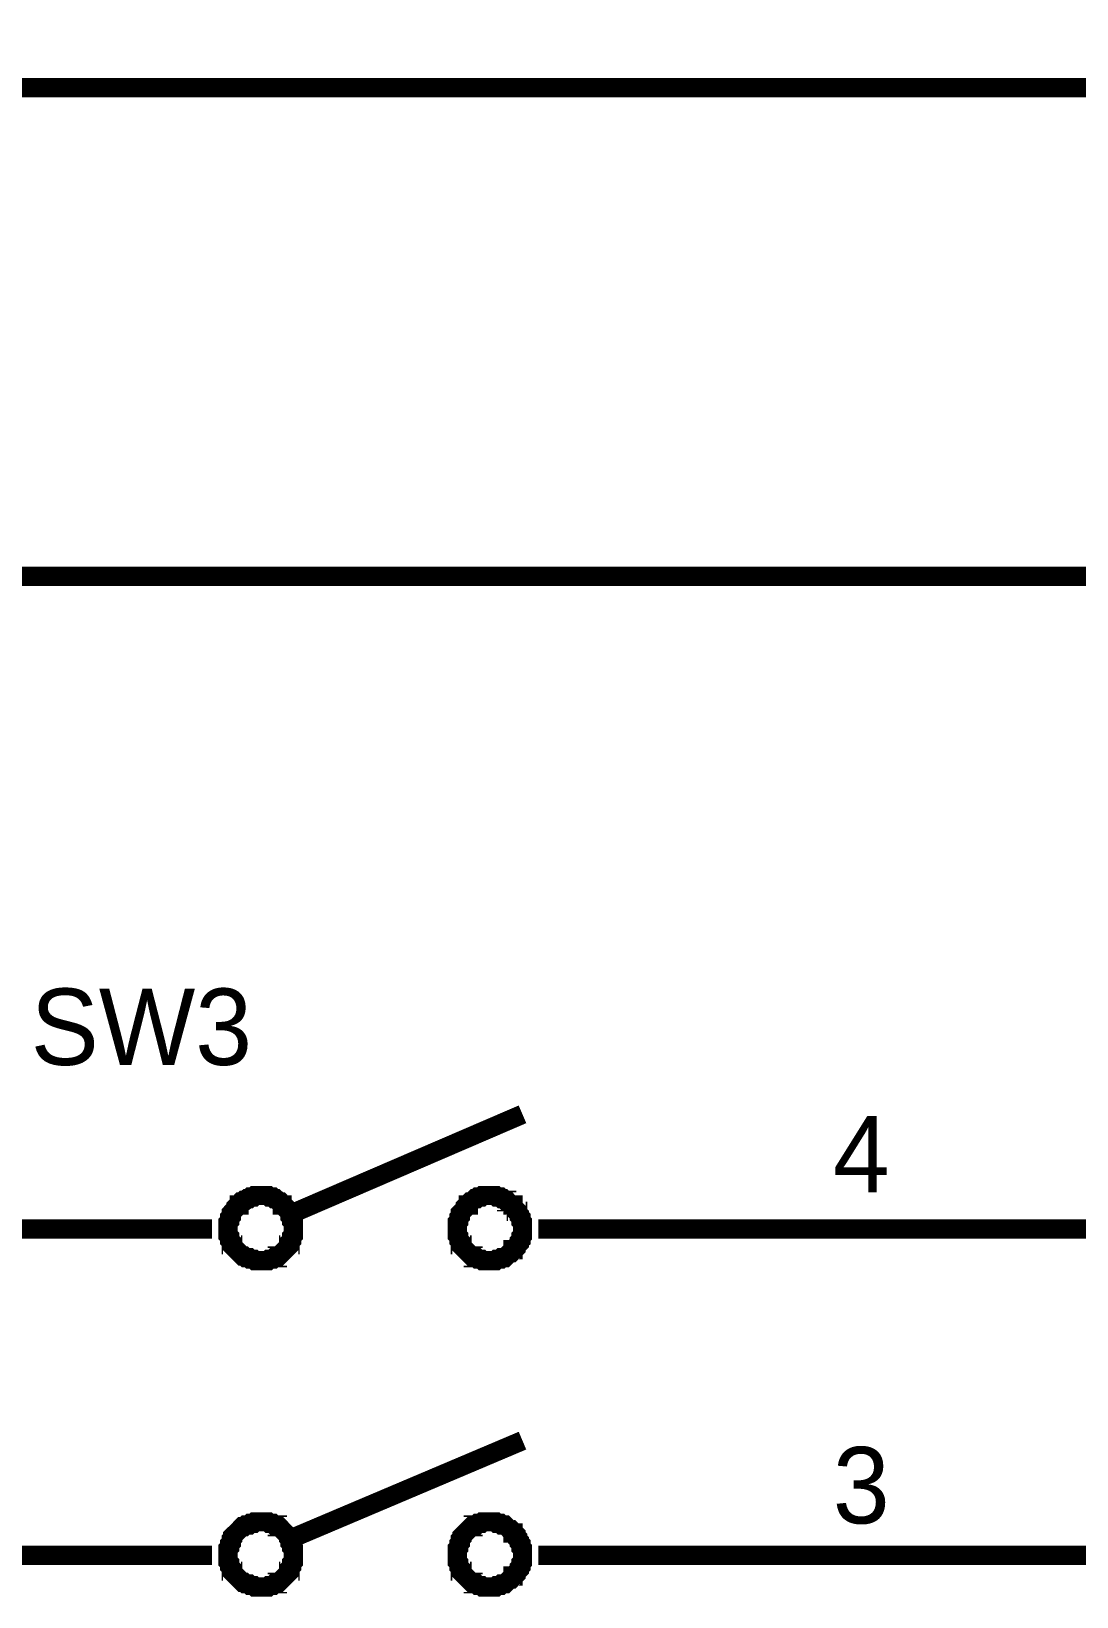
# Model space of a CAD drawing. Header units: inches. Extents: x 0 to 569, y 0 to 432.
# Drawn here: x 96.25 to 112.54, y 17.11 to 41.51 of the extents above; entities that cross this region are included whole.
import ezdxf

# ---------------------------------------------------------------- set-up
doc = ezdxf.new("R2010")
doc.units = ezdxf.units.IN
doc.layers.add('Sheet', color=255, linetype='Continuous')

msp = doc.modelspace()

# ---------------------------------------------------------------- linework, layer by layer
at = {"layer": 'Sheet'}
for points in [[(38.1, 73.658, 0.3, 0.3, 0), (134.627, 73.658, 0.3, 0.3, 0), (134.627, 40.63, 0.3, 0.3, 0), (38.1, 40.63, 0.3, 0.3, 0), (38.1, 73.658, 0.3, 0.3, 0)], [(38.1, 73.658, 0.0991, 0.0991, 0), (38.1, 40.63, 0.0991, 0.0991, 0), (134.627, 40.63, 0.0991, 0.0991, 0), (134.627, 73.658, 0.0991, 0.0991, 0), (38.1, 73.658, 0.0991, 0.0991, 0), (38.1, 73.658, 0.0991, 0.0991, 0)]]:
    msp.add_lwpolyline(points, format="xyseb", close=True, dxfattribs=at)
for points in [[(111.77, 17.76, 0.3, 0.3, 0), (121.94, 17.76, 0.3, 0.3, 0), (121.94, 22.845, 0.3, 0.3, 0), (121.94, 33.015, 0.3, 0.3, 0), (93.985, 33.015, 0.3, 0.3, 0)], [(100.335, 23.093, 0.3, 0.3, 0), (103.907, 24.631, 0.3, 0.3, 0)], [(99.318, 22.845, 0.3, 0.3, 0), (99.318, 22.87, 0.3, 0.3, 0), (99.318, 22.895, 0.3, 0.3, 0), (99.318, 22.92, 0.3, 0.3, 0), (99.318, 22.944, 0.3, 0.3, 0), (99.343, 22.969, 0.3, 0.3, 0), (99.343, 22.994, 0.3, 0.3, 0), (99.343, 23.019, 0.3, 0.3, 0), (99.368, 23.044, 0.3, 0.3, 0), (99.368, 23.068, 0.3, 0.3, 0), (99.368, 23.093, 0.3, 0.3, 0), (99.392, 23.118, 0.3, 0.3, 0), (99.392, 23.118, 0.3, 0.3, 0), (99.417, 23.143, 0.3, 0.3, 0), (99.442, 23.168, 0.3, 0.3, 0), (99.442, 23.192, 0.3, 0.3, 0), (99.467, 23.217, 0.3, 0.3, 0), (99.492, 23.217, 0.3, 0.3, 0), (99.492, 23.242, 0.3, 0.3, 0), (99.516, 23.267, 0.3, 0.3, 0), (99.541, 23.267, 0.3, 0.3, 0), (99.566, 23.292, 0.3, 0.3, 0), (99.591, 23.292, 0.3, 0.3, 0), (99.616, 23.316, 0.3, 0.3, 0), (99.64, 23.316, 0.3, 0.3, 0), (99.665, 23.341, 0.3, 0.3, 0), (99.69, 23.341, 0.3, 0.3, 0), (99.715, 23.341, 0.3, 0.3, 0), (99.74, 23.366, 0.3, 0.3, 0), (99.764, 23.366, 0.3, 0.3, 0), (99.789, 23.366, 0.3, 0.3, 0), (99.814, 23.366, 0.3, 0.3, 0), (99.839, 23.366, 0.3, 0.3, 0)], [(99.839, 23.366, 0.3, 0.3, 0), (99.839, 23.366, 0.3, 0.3, 0)], [(99.839, 23.366, 0.3, 0.3, 0), (99.864, 23.366, 0.3, 0.3, 0), (99.888, 23.366, 0.3, 0.3, 0), (99.913, 23.366, 0.3, 0.3, 0), (99.938, 23.366, 0.3, 0.3, 0), (99.963, 23.341, 0.3, 0.3, 0), (99.988, 23.341, 0.3, 0.3, 0), (100.013, 23.341, 0.3, 0.3, 0), (100.037, 23.316, 0.3, 0.3, 0), (100.062, 23.316, 0.3, 0.3, 0), (100.087, 23.292, 0.3, 0.3, 0), (100.087, 23.292, 0.3, 0.3, 0), (100.112, 23.267, 0.3, 0.3, 0), (100.137, 23.267, 0.3, 0.3, 0), (100.161, 23.242, 0.3, 0.3, 0), (100.161, 23.217, 0.3, 0.3, 0), (100.186, 23.217, 0.3, 0.3, 0), (100.211, 23.192, 0.3, 0.3, 0), (100.211, 23.168, 0.3, 0.3, 0), (100.236, 23.143, 0.3, 0.3, 0), (100.261, 23.118, 0.3, 0.3, 0), (100.261, 23.118, 0.3, 0.3, 0), (100.285, 23.093, 0.3, 0.3, 0), (100.285, 23.068, 0.3, 0.3, 0), (100.285, 23.044, 0.3, 0.3, 0), (100.31, 23.019, 0.3, 0.3, 0), (100.31, 22.994, 0.3, 0.3, 0), (100.31, 22.969, 0.3, 0.3, 0), (100.335, 22.944, 0.3, 0.3, 0), (100.335, 22.92, 0.3, 0.3, 0), (100.335, 22.895, 0.3, 0.3, 0), (100.335, 22.87, 0.3, 0.3, 0), (100.335, 22.845, 0.3, 0.3, 0)], [(102.89, 22.845, 0.3, 0.3, 0), (102.89, 22.87, 0.3, 0.3, 0), (102.89, 22.895, 0.3, 0.3, 0), (102.89, 22.92, 0.3, 0.3, 0), (102.89, 22.944, 0.3, 0.3, 0), (102.915, 22.969, 0.3, 0.3, 0), (102.915, 22.994, 0.3, 0.3, 0), (102.915, 23.019, 0.3, 0.3, 0), (102.939, 23.044, 0.3, 0.3, 0), (102.939, 23.068, 0.3, 0.3, 0), (102.939, 23.093, 0.3, 0.3, 0), (102.964, 23.118, 0.3, 0.3, 0), (102.964, 23.118, 0.3, 0.3, 0), (102.989, 23.143, 0.3, 0.3, 0), (103.014, 23.168, 0.3, 0.3, 0), (103.014, 23.192, 0.3, 0.3, 0), (103.039, 23.217, 0.3, 0.3, 0), (103.063, 23.217, 0.3, 0.3, 0), (103.063, 23.242, 0.3, 0.3, 0), (103.088, 23.267, 0.3, 0.3, 0), (103.113, 23.267, 0.3, 0.3, 0), (103.138, 23.292, 0.3, 0.3, 0), (103.138, 23.292, 0.3, 0.3, 0), (103.163, 23.316, 0.3, 0.3, 0), (103.188, 23.316, 0.3, 0.3, 0), (103.212, 23.341, 0.3, 0.3, 0), (103.237, 23.341, 0.3, 0.3, 0), (103.262, 23.341, 0.3, 0.3, 0), (103.287, 23.366, 0.3, 0.3, 0), (103.312, 23.366, 0.3, 0.3, 0), (103.336, 23.366, 0.3, 0.3, 0), (103.361, 23.366, 0.3, 0.3, 0), (103.386, 23.366, 0.3, 0.3, 0)], [(103.386, 23.366, 0.3, 0.3, 0), (103.386, 23.366, 0.3, 0.3, 0)], [(103.386, 23.366, 0.3, 0.3, 0), (103.411, 23.366, 0.3, 0.3, 0), (103.436, 23.366, 0.3, 0.3, 0), (103.46, 23.366, 0.3, 0.3, 0), (103.485, 23.366, 0.3, 0.3, 0), (103.51, 23.341, 0.3, 0.3, 0), (103.535, 23.341, 0.3, 0.3, 0), (103.56, 23.341, 0.3, 0.3, 0), (103.584, 23.316, 0.3, 0.3, 0), (103.609, 23.316, 0.3, 0.3, 0), (103.634, 23.292, 0.3, 0.3, 0), (103.659, 23.292, 0.3, 0.3, 0), (103.659, 23.267, 0.3, 0.3, 0), (103.684, 23.267, 0.3, 0.3, 0), (103.708, 23.242, 0.3, 0.3, 0), (103.733, 23.217, 0.3, 0.3, 0), (103.758, 23.217, 0.3, 0.3, 0), (103.758, 23.192, 0.3, 0.3, 0), (103.783, 23.168, 0.3, 0.3, 0), (103.808, 23.143, 0.3, 0.3, 0), (103.808, 23.118, 0.3, 0.3, 0), (103.832, 23.118, 0.3, 0.3, 0), (103.832, 23.093, 0.3, 0.3, 0), (103.857, 23.068, 0.3, 0.3, 0), (103.857, 23.044, 0.3, 0.3, 0), (103.882, 23.019, 0.3, 0.3, 0), (103.882, 22.994, 0.3, 0.3, 0), (103.882, 22.969, 0.3, 0.3, 0), (103.907, 22.944, 0.3, 0.3, 0), (103.907, 22.92, 0.3, 0.3, 0), (103.907, 22.895, 0.3, 0.3, 0), (103.907, 22.87, 0.3, 0.3, 0), (103.907, 22.845, 0.3, 0.3, 0)], [(96.54, 22.845, 0.3, 0.3, 0), (91.455, 22.845, 0.3, 0.3, 0)], [(99.07, 22.845, 0.3, 0.3, 0), (96.54, 22.845, 0.3, 0.3, 0)], [(99.839, 22.349, 0.3, 0.3, 0), (99.814, 22.349, 0.3, 0.3, 0), (99.789, 22.349, 0.3, 0.3, 0), (99.764, 22.349, 0.3, 0.3, 0), (99.74, 22.349, 0.3, 0.3, 0), (99.715, 22.374, 0.3, 0.3, 0), (99.69, 22.374, 0.3, 0.3, 0), (99.665, 22.374, 0.3, 0.3, 0), (99.64, 22.399, 0.3, 0.3, 0), (99.616, 22.399, 0.3, 0.3, 0), (99.591, 22.399, 0.3, 0.3, 0), (99.566, 22.423, 0.3, 0.3, 0), (99.541, 22.423, 0.3, 0.3, 0), (99.516, 22.448, 0.3, 0.3, 0), (99.492, 22.473, 0.3, 0.3, 0), (99.492, 22.473, 0.3, 0.3, 0), (99.467, 22.498, 0.3, 0.3, 0), (99.442, 22.523, 0.3, 0.3, 0), (99.442, 22.523, 0.3, 0.3, 0), (99.417, 22.547, 0.3, 0.3, 0), (99.392, 22.572, 0.3, 0.3, 0), (99.392, 22.597, 0.3, 0.3, 0), (99.368, 22.597, 0.3, 0.3, 0), (99.368, 22.622, 0.3, 0.3, 0), (99.368, 22.647, 0.3, 0.3, 0), (99.343, 22.671, 0.3, 0.3, 0), (99.343, 22.696, 0.3, 0.3, 0), (99.343, 22.721, 0.3, 0.3, 0), (99.318, 22.746, 0.3, 0.3, 0), (99.318, 22.771, 0.3, 0.3, 0), (99.318, 22.796, 0.3, 0.3, 0), (99.318, 22.82, 0.3, 0.3, 0), (99.318, 22.845, 0.3, 0.3, 0)], [(99.318, 22.845, 0.3, 0.3, 0), (99.318, 22.845, 0.3, 0.3, 0)], [(100.335, 22.845, 0.3, 0.3, 0), (100.335, 22.82, 0.3, 0.3, 0), (100.335, 22.796, 0.3, 0.3, 0), (100.335, 22.771, 0.3, 0.3, 0), (100.335, 22.746, 0.3, 0.3, 0), (100.31, 22.721, 0.3, 0.3, 0), (100.31, 22.696, 0.3, 0.3, 0), (100.31, 22.671, 0.3, 0.3, 0), (100.285, 22.647, 0.3, 0.3, 0), (100.285, 22.622, 0.3, 0.3, 0), (100.285, 22.597, 0.3, 0.3, 0), (100.261, 22.597, 0.3, 0.3, 0), (100.261, 22.572, 0.3, 0.3, 0), (100.236, 22.547, 0.3, 0.3, 0), (100.211, 22.523, 0.3, 0.3, 0), (100.211, 22.523, 0.3, 0.3, 0), (100.186, 22.498, 0.3, 0.3, 0), (100.161, 22.473, 0.3, 0.3, 0), (100.161, 22.473, 0.3, 0.3, 0), (100.137, 22.448, 0.3, 0.3, 0), (100.112, 22.423, 0.3, 0.3, 0), (100.087, 22.423, 0.3, 0.3, 0), (100.087, 22.399, 0.3, 0.3, 0), (100.062, 22.399, 0.3, 0.3, 0), (100.037, 22.399, 0.3, 0.3, 0), (100.013, 22.374, 0.3, 0.3, 0), (99.988, 22.374, 0.3, 0.3, 0), (99.963, 22.374, 0.3, 0.3, 0), (99.938, 22.349, 0.3, 0.3, 0), (99.913, 22.349, 0.3, 0.3, 0), (99.888, 22.349, 0.3, 0.3, 0), (99.864, 22.349, 0.3, 0.3, 0), (99.839, 22.349, 0.3, 0.3, 0)], [(100.335, 22.845, 0.3, 0.3, 0), (100.335, 22.845, 0.3, 0.3, 0), (100.335, 22.845, 0.3, 0.3, 0), (100.335, 22.845, 0.3, 0.3, 0), (100.335, 22.845, 0.3, 0.3, 0), (100.335, 22.845, 0.3, 0.3, 0), (100.335, 22.845, 0.3, 0.3, 0), (100.335, 22.845, 0.3, 0.3, 0), (100.335, 22.845, 0.3, 0.3, 0), (100.335, 22.845, 0.3, 0.3, 0), (100.335, 22.845, 0.3, 0.3, 0), (100.335, 22.845, 0.3, 0.3, 0), (100.335, 22.845, 0.3, 0.3, 0), (100.335, 22.845, 0.3, 0.3, 0), (100.335, 22.845, 0.3, 0.3, 0), (100.335, 22.845, 0.3, 0.3, 0), (100.335, 22.845, 0.3, 0.3, 0), (100.335, 22.845, 0.3, 0.3, 0), (100.335, 22.845, 0.3, 0.3, 0), (100.335, 22.845, 0.3, 0.3, 0), (100.335, 22.845, 0.3, 0.3, 0), (100.335, 22.845, 0.3, 0.3, 0), (100.335, 22.845, 0.3, 0.3, 0), (100.335, 22.845, 0.3, 0.3, 0), (100.335, 22.845, 0.3, 0.3, 0), (100.335, 22.845, 0.3, 0.3, 0), (100.335, 22.845, 0.3, 0.3, 0), (100.335, 22.845, 0.3, 0.3, 0), (100.335, 22.845, 0.3, 0.3, 0), (100.335, 22.845, 0.3, 0.3, 0), (100.335, 22.845, 0.3, 0.3, 0), (100.335, 22.845, 0.3, 0.3, 0), (100.335, 22.845, 0.3, 0.3, 0)], [(100.335, 22.845, 0.3, 0.3, 0), (100.335, 22.845, 0.3, 0.3, 0)], [(103.386, 22.349, 0.3, 0.3, 0), (103.361, 22.349, 0.3, 0.3, 0), (103.336, 22.349, 0.3, 0.3, 0), (103.312, 22.349, 0.3, 0.3, 0), (103.287, 22.349, 0.3, 0.3, 0), (103.262, 22.374, 0.3, 0.3, 0), (103.237, 22.374, 0.3, 0.3, 0), (103.212, 22.374, 0.3, 0.3, 0), (103.188, 22.399, 0.3, 0.3, 0), (103.163, 22.399, 0.3, 0.3, 0), (103.138, 22.399, 0.3, 0.3, 0), (103.138, 22.423, 0.3, 0.3, 0), (103.113, 22.423, 0.3, 0.3, 0), (103.088, 22.448, 0.3, 0.3, 0), (103.063, 22.473, 0.3, 0.3, 0), (103.063, 22.473, 0.3, 0.3, 0), (103.039, 22.498, 0.3, 0.3, 0), (103.014, 22.523, 0.3, 0.3, 0), (103.014, 22.523, 0.3, 0.3, 0), (102.989, 22.547, 0.3, 0.3, 0), (102.964, 22.572, 0.3, 0.3, 0), (102.964, 22.597, 0.3, 0.3, 0), (102.939, 22.597, 0.3, 0.3, 0), (102.939, 22.622, 0.3, 0.3, 0), (102.939, 22.647, 0.3, 0.3, 0), (102.915, 22.671, 0.3, 0.3, 0), (102.915, 22.696, 0.3, 0.3, 0), (102.915, 22.721, 0.3, 0.3, 0), (102.89, 22.746, 0.3, 0.3, 0), (102.89, 22.771, 0.3, 0.3, 0), (102.89, 22.796, 0.3, 0.3, 0), (102.89, 22.82, 0.3, 0.3, 0), (102.89, 22.845, 0.3, 0.3, 0)], [(102.89, 22.845, 0.3, 0.3, 0), (102.89, 22.845, 0.3, 0.3, 0)], [(103.907, 22.845, 0.3, 0.3, 0), (103.907, 22.82, 0.3, 0.3, 0), (103.907, 22.796, 0.3, 0.3, 0), (103.907, 22.771, 0.3, 0.3, 0), (103.907, 22.746, 0.3, 0.3, 0), (103.882, 22.721, 0.3, 0.3, 0), (103.882, 22.696, 0.3, 0.3, 0), (103.882, 22.671, 0.3, 0.3, 0), (103.857, 22.647, 0.3, 0.3, 0), (103.857, 22.622, 0.3, 0.3, 0), (103.832, 22.597, 0.3, 0.3, 0), (103.832, 22.597, 0.3, 0.3, 0), (103.808, 22.572, 0.3, 0.3, 0), (103.808, 22.547, 0.3, 0.3, 0), (103.783, 22.523, 0.3, 0.3, 0), (103.758, 22.523, 0.3, 0.3, 0), (103.758, 22.498, 0.3, 0.3, 0), (103.733, 22.473, 0.3, 0.3, 0), (103.708, 22.473, 0.3, 0.3, 0), (103.684, 22.448, 0.3, 0.3, 0), (103.659, 22.423, 0.3, 0.3, 0), (103.659, 22.423, 0.3, 0.3, 0), (103.634, 22.399, 0.3, 0.3, 0), (103.609, 22.399, 0.3, 0.3, 0), (103.584, 22.399, 0.3, 0.3, 0), (103.56, 22.374, 0.3, 0.3, 0), (103.535, 22.374, 0.3, 0.3, 0), (103.51, 22.374, 0.3, 0.3, 0), (103.485, 22.349, 0.3, 0.3, 0), (103.46, 22.349, 0.3, 0.3, 0), (103.436, 22.349, 0.3, 0.3, 0), (103.411, 22.349, 0.3, 0.3, 0), (103.386, 22.349, 0.3, 0.3, 0)], [(103.907, 22.845, 0.3, 0.3, 0), (103.907, 22.845, 0.3, 0.3, 0), (103.907, 22.845, 0.3, 0.3, 0), (103.907, 22.845, 0.3, 0.3, 0), (103.907, 22.845, 0.3, 0.3, 0), (103.907, 22.845, 0.3, 0.3, 0), (103.907, 22.845, 0.3, 0.3, 0), (103.907, 22.845, 0.3, 0.3, 0), (103.907, 22.845, 0.3, 0.3, 0), (103.907, 22.845, 0.3, 0.3, 0), (103.907, 22.845, 0.3, 0.3, 0), (103.907, 22.845, 0.3, 0.3, 0), (103.907, 22.845, 0.3, 0.3, 0), (103.907, 22.845, 0.3, 0.3, 0), (103.907, 22.845, 0.3, 0.3, 0), (103.907, 22.845, 0.3, 0.3, 0), (103.907, 22.845, 0.3, 0.3, 0), (103.907, 22.845, 0.3, 0.3, 0), (103.907, 22.845, 0.3, 0.3, 0), (103.907, 22.845, 0.3, 0.3, 0), (103.907, 22.845, 0.3, 0.3, 0), (103.907, 22.845, 0.3, 0.3, 0), (103.907, 22.845, 0.3, 0.3, 0), (103.907, 22.845, 0.3, 0.3, 0), (103.907, 22.845, 0.3, 0.3, 0), (103.907, 22.845, 0.3, 0.3, 0), (103.907, 22.845, 0.3, 0.3, 0), (103.907, 22.845, 0.3, 0.3, 0), (103.907, 22.845, 0.3, 0.3, 0), (103.907, 22.845, 0.3, 0.3, 0), (103.907, 22.845, 0.3, 0.3, 0), (103.907, 22.845, 0.3, 0.3, 0), (103.907, 22.845, 0.3, 0.3, 0)], [(103.907, 22.845, 0.3, 0.3, 0), (103.907, 22.845, 0.3, 0.3, 0)], [(104.155, 22.845, 0.3, 0.3, 0), (106.685, 22.845, 0.3, 0.3, 0)], [(106.685, 22.845, 0.3, 0.3, 0), (111.77, 22.845, 0.3, 0.3, 0)], [(121.94, 22.845, 0.3, 0.3, 0), (111.77, 22.845, 0.3, 0.3, 0)], [(100.335, 18.033, 0.3, 0.3, 0), (103.907, 19.546, 0.3, 0.3, 0)], [(99.318, 17.76, 0.3, 0.3, 0), (99.318, 17.785, 0.3, 0.3, 0), (99.318, 17.81, 0.3, 0.3, 0), (99.318, 17.835, 0.3, 0.3, 0), (99.318, 17.859, 0.3, 0.3, 0), (99.343, 17.884, 0.3, 0.3, 0), (99.343, 17.909, 0.3, 0.3, 0), (99.343, 17.934, 0.3, 0.3, 0), (99.368, 17.959, 0.3, 0.3, 0), (99.368, 17.983, 0.3, 0.3, 0), (99.368, 18.008, 0.3, 0.3, 0), (99.392, 18.033, 0.3, 0.3, 0), (99.392, 18.058, 0.3, 0.3, 0), (99.417, 18.083, 0.3, 0.3, 0), (99.442, 18.107, 0.3, 0.3, 0), (99.442, 18.107, 0.3, 0.3, 0), (99.467, 18.132, 0.3, 0.3, 0), (99.492, 18.157, 0.3, 0.3, 0), (99.492, 18.157, 0.3, 0.3, 0), (99.516, 18.182, 0.3, 0.3, 0), (99.541, 18.207, 0.3, 0.3, 0), (99.566, 18.207, 0.3, 0.3, 0), (99.591, 18.231, 0.3, 0.3, 0), (99.616, 18.231, 0.3, 0.3, 0), (99.64, 18.231, 0.3, 0.3, 0), (99.665, 18.256, 0.3, 0.3, 0), (99.69, 18.256, 0.3, 0.3, 0), (99.715, 18.256, 0.3, 0.3, 0), (99.74, 18.281, 0.3, 0.3, 0), (99.764, 18.281, 0.3, 0.3, 0), (99.789, 18.281, 0.3, 0.3, 0), (99.814, 18.281, 0.3, 0.3, 0), (99.839, 18.281, 0.3, 0.3, 0)], [(99.839, 18.281, 0.3, 0.3, 0), (99.839, 18.281, 0.3, 0.3, 0)], [(99.839, 18.281, 0.3, 0.3, 0), (99.864, 18.281, 0.3, 0.3, 0), (99.888, 18.281, 0.3, 0.3, 0), (99.913, 18.281, 0.3, 0.3, 0), (99.938, 18.281, 0.3, 0.3, 0), (99.963, 18.256, 0.3, 0.3, 0), (99.988, 18.256, 0.3, 0.3, 0), (100.013, 18.256, 0.3, 0.3, 0), (100.037, 18.231, 0.3, 0.3, 0), (100.062, 18.231, 0.3, 0.3, 0), (100.087, 18.231, 0.3, 0.3, 0), (100.087, 18.207, 0.3, 0.3, 0), (100.112, 18.207, 0.3, 0.3, 0), (100.137, 18.182, 0.3, 0.3, 0), (100.161, 18.157, 0.3, 0.3, 0), (100.161, 18.157, 0.3, 0.3, 0), (100.186, 18.132, 0.3, 0.3, 0), (100.211, 18.107, 0.3, 0.3, 0), (100.211, 18.107, 0.3, 0.3, 0), (100.236, 18.083, 0.3, 0.3, 0), (100.261, 18.058, 0.3, 0.3, 0), (100.261, 18.033, 0.3, 0.3, 0), (100.285, 18.008, 0.3, 0.3, 0), (100.285, 17.983, 0.3, 0.3, 0), (100.285, 17.959, 0.3, 0.3, 0), (100.31, 17.934, 0.3, 0.3, 0), (100.31, 17.909, 0.3, 0.3, 0), (100.31, 17.884, 0.3, 0.3, 0), (100.335, 17.859, 0.3, 0.3, 0), (100.335, 17.835, 0.3, 0.3, 0), (100.335, 17.81, 0.3, 0.3, 0), (100.335, 17.785, 0.3, 0.3, 0), (100.335, 17.76, 0.3, 0.3, 0)], [(102.89, 17.76, 0.3, 0.3, 0), (102.89, 17.785, 0.3, 0.3, 0), (102.89, 17.81, 0.3, 0.3, 0), (102.89, 17.835, 0.3, 0.3, 0), (102.89, 17.859, 0.3, 0.3, 0), (102.915, 17.884, 0.3, 0.3, 0), (102.915, 17.909, 0.3, 0.3, 0), (102.915, 17.934, 0.3, 0.3, 0), (102.939, 17.959, 0.3, 0.3, 0), (102.939, 17.983, 0.3, 0.3, 0), (102.939, 18.008, 0.3, 0.3, 0), (102.964, 18.033, 0.3, 0.3, 0), (102.964, 18.058, 0.3, 0.3, 0), (102.989, 18.083, 0.3, 0.3, 0), (103.014, 18.107, 0.3, 0.3, 0), (103.014, 18.107, 0.3, 0.3, 0), (103.039, 18.132, 0.3, 0.3, 0), (103.063, 18.157, 0.3, 0.3, 0), (103.063, 18.157, 0.3, 0.3, 0), (103.088, 18.182, 0.3, 0.3, 0), (103.113, 18.207, 0.3, 0.3, 0), (103.138, 18.207, 0.3, 0.3, 0), (103.138, 18.231, 0.3, 0.3, 0), (103.163, 18.231, 0.3, 0.3, 0), (103.188, 18.231, 0.3, 0.3, 0), (103.212, 18.256, 0.3, 0.3, 0), (103.237, 18.256, 0.3, 0.3, 0), (103.262, 18.256, 0.3, 0.3, 0), (103.287, 18.281, 0.3, 0.3, 0), (103.312, 18.281, 0.3, 0.3, 0), (103.336, 18.281, 0.3, 0.3, 0), (103.361, 18.281, 0.3, 0.3, 0), (103.386, 18.281, 0.3, 0.3, 0)], [(103.386, 18.281, 0.3, 0.3, 0), (103.386, 18.281, 0.3, 0.3, 0)], [(103.386, 18.281, 0.3, 0.3, 0), (103.411, 18.281, 0.3, 0.3, 0), (103.436, 18.281, 0.3, 0.3, 0), (103.46, 18.281, 0.3, 0.3, 0), (103.485, 18.281, 0.3, 0.3, 0), (103.51, 18.256, 0.3, 0.3, 0), (103.535, 18.256, 0.3, 0.3, 0), (103.56, 18.256, 0.3, 0.3, 0), (103.584, 18.231, 0.3, 0.3, 0), (103.609, 18.231, 0.3, 0.3, 0), (103.634, 18.231, 0.3, 0.3, 0), (103.659, 18.207, 0.3, 0.3, 0), (103.659, 18.207, 0.3, 0.3, 0), (103.684, 18.182, 0.3, 0.3, 0), (103.708, 18.157, 0.3, 0.3, 0), (103.733, 18.157, 0.3, 0.3, 0), (103.758, 18.132, 0.3, 0.3, 0), (103.758, 18.107, 0.3, 0.3, 0), (103.783, 18.107, 0.3, 0.3, 0), (103.808, 18.083, 0.3, 0.3, 0), (103.808, 18.058, 0.3, 0.3, 0), (103.832, 18.033, 0.3, 0.3, 0), (103.832, 18.008, 0.3, 0.3, 0), (103.857, 17.983, 0.3, 0.3, 0), (103.857, 17.959, 0.3, 0.3, 0), (103.882, 17.934, 0.3, 0.3, 0), (103.882, 17.909, 0.3, 0.3, 0), (103.882, 17.884, 0.3, 0.3, 0), (103.907, 17.859, 0.3, 0.3, 0), (103.907, 17.835, 0.3, 0.3, 0), (103.907, 17.81, 0.3, 0.3, 0), (103.907, 17.785, 0.3, 0.3, 0), (103.907, 17.76, 0.3, 0.3, 0)], [(96.54, 17.76, 0.3, 0.3, 0), (91.455, 17.76, 0.3, 0.3, 0)], [(99.07, 17.76, 0.3, 0.3, 0), (96.54, 17.76, 0.3, 0.3, 0)], [(99.839, 17.264, 0.3, 0.3, 0), (99.814, 17.264, 0.3, 0.3, 0), (99.789, 17.264, 0.3, 0.3, 0), (99.764, 17.264, 0.3, 0.3, 0), (99.74, 17.264, 0.3, 0.3, 0), (99.715, 17.289, 0.3, 0.3, 0), (99.69, 17.289, 0.3, 0.3, 0), (99.665, 17.289, 0.3, 0.3, 0), (99.64, 17.314, 0.3, 0.3, 0), (99.616, 17.314, 0.3, 0.3, 0), (99.591, 17.314, 0.3, 0.3, 0), (99.566, 17.338, 0.3, 0.3, 0), (99.541, 17.338, 0.3, 0.3, 0), (99.516, 17.363, 0.3, 0.3, 0), (99.492, 17.388, 0.3, 0.3, 0), (99.492, 17.388, 0.3, 0.3, 0), (99.467, 17.413, 0.3, 0.3, 0), (99.442, 17.438, 0.3, 0.3, 0), (99.442, 17.438, 0.3, 0.3, 0), (99.417, 17.462, 0.3, 0.3, 0), (99.392, 17.487, 0.3, 0.3, 0), (99.392, 17.512, 0.3, 0.3, 0), (99.368, 17.512, 0.3, 0.3, 0), (99.368, 17.537, 0.3, 0.3, 0), (99.368, 17.562, 0.3, 0.3, 0), (99.343, 17.587, 0.3, 0.3, 0), (99.343, 17.611, 0.3, 0.3, 0), (99.343, 17.636, 0.3, 0.3, 0), (99.318, 17.661, 0.3, 0.3, 0), (99.318, 17.686, 0.3, 0.3, 0), (99.318, 17.711, 0.3, 0.3, 0), (99.318, 17.735, 0.3, 0.3, 0), (99.318, 17.76, 0.3, 0.3, 0)], [(99.318, 17.76, 0.3, 0.3, 0), (99.318, 17.76, 0.3, 0.3, 0)], [(100.335, 17.76, 0.3, 0.3, 0), (100.335, 17.735, 0.3, 0.3, 0), (100.335, 17.711, 0.3, 0.3, 0), (100.335, 17.686, 0.3, 0.3, 0), (100.335, 17.661, 0.3, 0.3, 0), (100.31, 17.636, 0.3, 0.3, 0), (100.31, 17.611, 0.3, 0.3, 0), (100.31, 17.587, 0.3, 0.3, 0), (100.285, 17.562, 0.3, 0.3, 0), (100.285, 17.537, 0.3, 0.3, 0), (100.285, 17.512, 0.3, 0.3, 0), (100.261, 17.512, 0.3, 0.3, 0), (100.261, 17.487, 0.3, 0.3, 0), (100.236, 17.462, 0.3, 0.3, 0), (100.211, 17.438, 0.3, 0.3, 0), (100.211, 17.438, 0.3, 0.3, 0), (100.186, 17.413, 0.3, 0.3, 0), (100.161, 17.388, 0.3, 0.3, 0), (100.161, 17.388, 0.3, 0.3, 0), (100.137, 17.363, 0.3, 0.3, 0), (100.112, 17.338, 0.3, 0.3, 0), (100.087, 17.338, 0.3, 0.3, 0), (100.087, 17.314, 0.3, 0.3, 0), (100.062, 17.314, 0.3, 0.3, 0), (100.037, 17.314, 0.3, 0.3, 0), (100.013, 17.289, 0.3, 0.3, 0), (99.988, 17.289, 0.3, 0.3, 0), (99.963, 17.289, 0.3, 0.3, 0), (99.938, 17.264, 0.3, 0.3, 0), (99.913, 17.264, 0.3, 0.3, 0), (99.888, 17.264, 0.3, 0.3, 0), (99.864, 17.264, 0.3, 0.3, 0), (99.839, 17.264, 0.3, 0.3, 0)], [(100.335, 17.76, 0.3, 0.3, 0), (100.335, 17.76, 0.3, 0.3, 0), (100.335, 17.76, 0.3, 0.3, 0), (100.335, 17.76, 0.3, 0.3, 0), (100.335, 17.76, 0.3, 0.3, 0), (100.335, 17.76, 0.3, 0.3, 0), (100.335, 17.76, 0.3, 0.3, 0), (100.335, 17.76, 0.3, 0.3, 0), (100.335, 17.76, 0.3, 0.3, 0), (100.335, 17.76, 0.3, 0.3, 0), (100.335, 17.76, 0.3, 0.3, 0), (100.335, 17.76, 0.3, 0.3, 0), (100.335, 17.76, 0.3, 0.3, 0), (100.335, 17.76, 0.3, 0.3, 0), (100.335, 17.76, 0.3, 0.3, 0), (100.335, 17.76, 0.3, 0.3, 0), (100.335, 17.76, 0.3, 0.3, 0), (100.335, 17.76, 0.3, 0.3, 0), (100.335, 17.76, 0.3, 0.3, 0), (100.335, 17.76, 0.3, 0.3, 0), (100.335, 17.76, 0.3, 0.3, 0), (100.335, 17.76, 0.3, 0.3, 0), (100.335, 17.76, 0.3, 0.3, 0), (100.335, 17.76, 0.3, 0.3, 0), (100.335, 17.76, 0.3, 0.3, 0), (100.335, 17.76, 0.3, 0.3, 0), (100.335, 17.76, 0.3, 0.3, 0), (100.335, 17.76, 0.3, 0.3, 0), (100.335, 17.76, 0.3, 0.3, 0), (100.335, 17.76, 0.3, 0.3, 0), (100.335, 17.76, 0.3, 0.3, 0), (100.335, 17.76, 0.3, 0.3, 0), (100.335, 17.76, 0.3, 0.3, 0)], [(100.335, 17.76, 0.3, 0.3, 0), (100.335, 17.76, 0.3, 0.3, 0)], [(103.386, 17.264, 0.3, 0.3, 0), (103.361, 17.264, 0.3, 0.3, 0), (103.336, 17.264, 0.3, 0.3, 0), (103.312, 17.264, 0.3, 0.3, 0), (103.287, 17.264, 0.3, 0.3, 0), (103.262, 17.289, 0.3, 0.3, 0), (103.237, 17.289, 0.3, 0.3, 0), (103.212, 17.289, 0.3, 0.3, 0), (103.188, 17.314, 0.3, 0.3, 0), (103.163, 17.314, 0.3, 0.3, 0), (103.138, 17.314, 0.3, 0.3, 0), (103.138, 17.338, 0.3, 0.3, 0), (103.113, 17.338, 0.3, 0.3, 0), (103.088, 17.363, 0.3, 0.3, 0), (103.063, 17.388, 0.3, 0.3, 0), (103.063, 17.388, 0.3, 0.3, 0), (103.039, 17.413, 0.3, 0.3, 0), (103.014, 17.438, 0.3, 0.3, 0), (103.014, 17.438, 0.3, 0.3, 0), (102.989, 17.462, 0.3, 0.3, 0), (102.964, 17.487, 0.3, 0.3, 0), (102.964, 17.512, 0.3, 0.3, 0), (102.939, 17.512, 0.3, 0.3, 0), (102.939, 17.537, 0.3, 0.3, 0), (102.939, 17.562, 0.3, 0.3, 0), (102.915, 17.587, 0.3, 0.3, 0), (102.915, 17.611, 0.3, 0.3, 0), (102.915, 17.636, 0.3, 0.3, 0), (102.89, 17.661, 0.3, 0.3, 0), (102.89, 17.686, 0.3, 0.3, 0), (102.89, 17.711, 0.3, 0.3, 0), (102.89, 17.735, 0.3, 0.3, 0), (102.89, 17.76, 0.3, 0.3, 0)], [(102.89, 17.76, 0.3, 0.3, 0), (102.89, 17.76, 0.3, 0.3, 0)], [(103.907, 17.76, 0.3, 0.3, 0), (103.907, 17.735, 0.3, 0.3, 0), (103.907, 17.711, 0.3, 0.3, 0), (103.907, 17.686, 0.3, 0.3, 0), (103.907, 17.661, 0.3, 0.3, 0), (103.882, 17.636, 0.3, 0.3, 0), (103.882, 17.611, 0.3, 0.3, 0), (103.882, 17.587, 0.3, 0.3, 0), (103.857, 17.562, 0.3, 0.3, 0), (103.857, 17.537, 0.3, 0.3, 0), (103.832, 17.512, 0.3, 0.3, 0), (103.832, 17.512, 0.3, 0.3, 0), (103.808, 17.487, 0.3, 0.3, 0), (103.808, 17.462, 0.3, 0.3, 0), (103.783, 17.438, 0.3, 0.3, 0), (103.758, 17.438, 0.3, 0.3, 0), (103.758, 17.413, 0.3, 0.3, 0), (103.733, 17.388, 0.3, 0.3, 0), (103.708, 17.388, 0.3, 0.3, 0), (103.684, 17.363, 0.3, 0.3, 0), (103.659, 17.338, 0.3, 0.3, 0), (103.659, 17.338, 0.3, 0.3, 0), (103.634, 17.314, 0.3, 0.3, 0), (103.609, 17.314, 0.3, 0.3, 0), (103.584, 17.314, 0.3, 0.3, 0), (103.56, 17.289, 0.3, 0.3, 0), (103.535, 17.289, 0.3, 0.3, 0), (103.51, 17.289, 0.3, 0.3, 0), (103.485, 17.264, 0.3, 0.3, 0), (103.46, 17.264, 0.3, 0.3, 0), (103.436, 17.264, 0.3, 0.3, 0), (103.411, 17.264, 0.3, 0.3, 0), (103.386, 17.264, 0.3, 0.3, 0)], [(103.907, 17.76, 0.3, 0.3, 0), (103.907, 17.76, 0.3, 0.3, 0), (103.907, 17.76, 0.3, 0.3, 0), (103.907, 17.76, 0.3, 0.3, 0), (103.907, 17.76, 0.3, 0.3, 0), (103.907, 17.76, 0.3, 0.3, 0), (103.907, 17.76, 0.3, 0.3, 0), (103.907, 17.76, 0.3, 0.3, 0), (103.907, 17.76, 0.3, 0.3, 0), (103.907, 17.76, 0.3, 0.3, 0), (103.907, 17.76, 0.3, 0.3, 0), (103.907, 17.76, 0.3, 0.3, 0), (103.907, 17.76, 0.3, 0.3, 0), (103.907, 17.76, 0.3, 0.3, 0), (103.907, 17.76, 0.3, 0.3, 0), (103.907, 17.76, 0.3, 0.3, 0), (103.907, 17.76, 0.3, 0.3, 0), (103.907, 17.76, 0.3, 0.3, 0), (103.907, 17.76, 0.3, 0.3, 0), (103.907, 17.76, 0.3, 0.3, 0), (103.907, 17.76, 0.3, 0.3, 0), (103.907, 17.76, 0.3, 0.3, 0), (103.907, 17.76, 0.3, 0.3, 0), (103.907, 17.76, 0.3, 0.3, 0), (103.907, 17.76, 0.3, 0.3, 0), (103.907, 17.76, 0.3, 0.3, 0), (103.907, 17.76, 0.3, 0.3, 0), (103.907, 17.76, 0.3, 0.3, 0), (103.907, 17.76, 0.3, 0.3, 0), (103.907, 17.76, 0.3, 0.3, 0), (103.907, 17.76, 0.3, 0.3, 0), (103.907, 17.76, 0.3, 0.3, 0), (103.907, 17.76, 0.3, 0.3, 0)], [(103.907, 17.76, 0.3, 0.3, 0), (103.907, 17.76, 0.3, 0.3, 0)], [(104.155, 17.76, 0.3, 0.3, 0), (106.685, 17.76, 0.3, 0.3, 0)], [(106.685, 17.76, 0.3, 0.3, 0), (111.77, 17.76, 0.3, 0.3, 0)]]:
    msp.add_lwpolyline(points, format="xyseb", dxfattribs=at)

# ---------------------------------------------------------------- texts
for s, height, p in [('SW3', 1.1906, (96.242, 25.4)), ('4', 1.191, (108.744, 23.416)), ('3', 1.191, (108.744, 18.256))]:
    msp.add_text(s, height=height, dxfattribs=at).set_placement(p)

doc.saveas('drawing.dxf')
